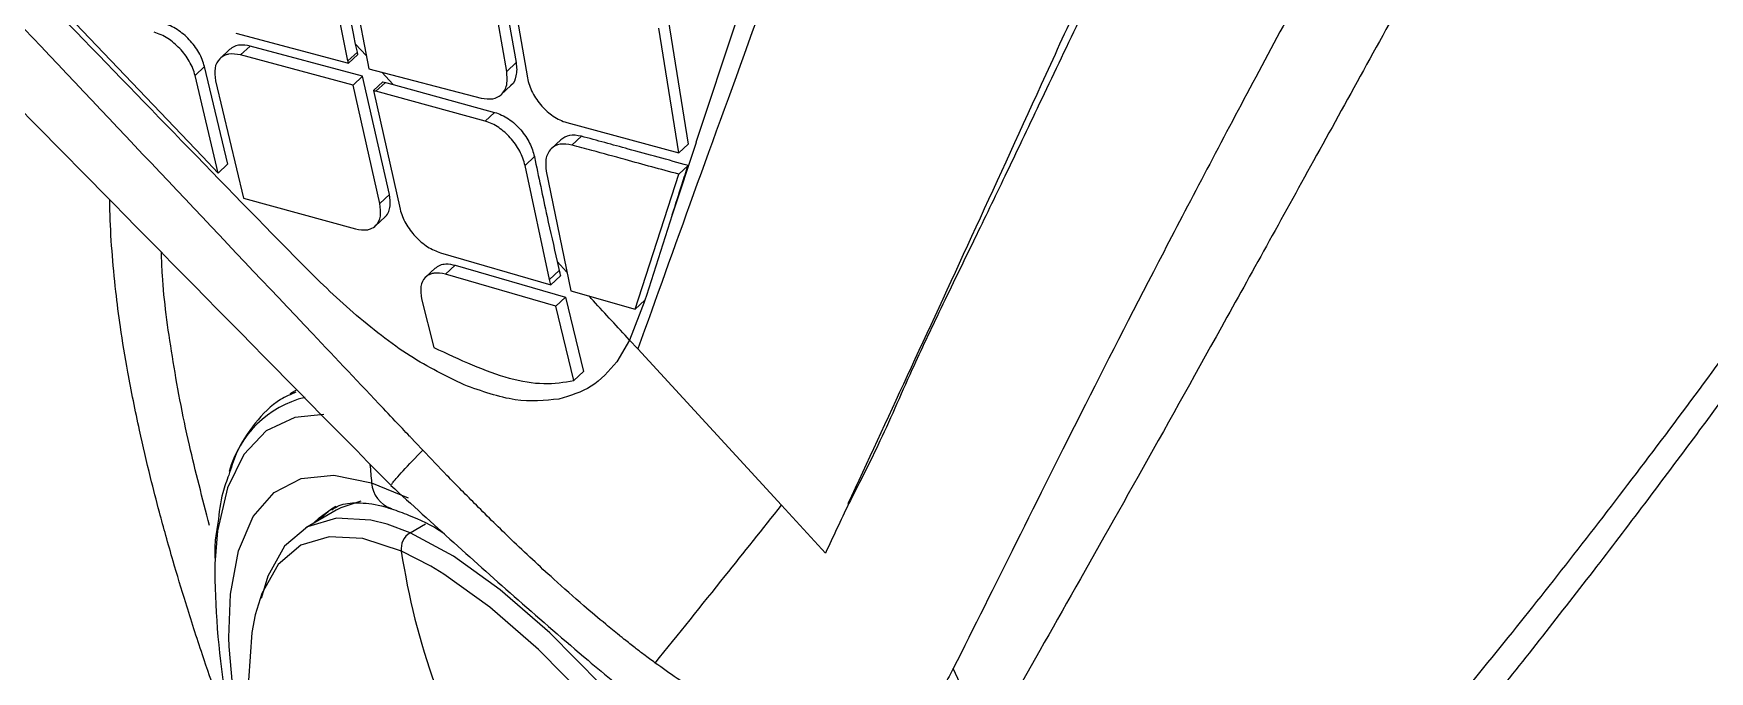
# Model space of a CAD drawing. Extents: x 0 to 84, y -21 to 126.
# Drawn here: x 72.489 to 74.482, y 59.477 to 60.236 of the extents above; entities that cross this region are included whole.
import ezdxf

# ---------------------------------------------------------------- set-up
doc = ezdxf.new("R2010")
doc.units = 0
doc.header["$MEASUREMENT"] = 0
doc.layers.add('1', color=4, linetype='Continuous')

# ---------------------------------------------------------------- blocks, each defined once
blk = doc.blocks.new('PRODIGY')
at = {"layer": '1', "color": 3, "linetype": 'Continuous', "lineweight": 25}
for p, q in [((72.863, 60.203), (72.8347, 60.344)), ((72.87, 60.2336), (72.846, 60.3533)), ((72.8605, 60.3378), (72.8878, 60.1937)), ((73.0374, 60.3464), (73.0628, 60.2011)), ((73.0518, 60.1907), (73.0264, 60.3361)), ((73.051, 60.3299), (73.0763, 60.1828)), ((73.3402, 60.2972), (73.3157, 60.2243)), ((72.69, 60.0893), (72.5222, 60.2652)), ((73.2565, 60.0938), (73.2327, 60.2422)), ((73.2436, 60.2525), (73.2676, 60.1042)), ((72.7297, 60.2359), (72.8636, 60.2003)), ((72.7354, 60.2102), (72.7466, 60.2208)), ((72.8803, 60.185), (72.7466, 60.2208)), ((72.8721, 60.2232), (72.87, 60.2335)), ((72.8742, 60.2135), (72.8721, 60.2232)), ((72.8848, 60.2096), (72.8721, 60.2232)), ((73.3158, 60.2242), (73.286, 60.1348)), ((72.7222, 60.2166), (72.711, 60.2061)), ((72.8691, 60.1744), (72.7354, 60.2102)), ((72.863, 60.203), (72.8742, 60.2135)), ((72.8747, 60.2108), (72.8636, 60.2003)), ((73.0518, 60.1907), (73.0628, 60.2011)), ((72.6924, 60.1964), (72.6812, 60.1858)), ((72.7087, 60.0697), (72.6812, 60.1858)), ((72.72, 60.0804), (72.6924, 60.1964)), ((72.7055, 60.1794), (72.7387, 60.0398)), ((72.8691, 60.1744), (72.8803, 60.185)), ((72.9122, 60.0441), (72.8803, 60.185)), ((72.8878, 60.1937), (73.0212, 60.1588)), ((72.8933, 60.1678), (72.9045, 60.1784)), ((72.8963, 60.167), (72.9075, 60.1776)), ((72.9169, 60.175), (72.9033, 60.1896)), ((72.9045, 60.1784), (72.9075, 60.1776)), ((72.9075, 60.1776), (72.9169, 60.175)), ((72.9009, 60.0334), (72.8691, 60.1744)), ((72.8933, 60.1678), (72.9249, 60.0267)), ((73.0263, 60.1314), (72.8963, 60.167)), ((72.9169, 60.175), (73.0374, 60.1419)), ((73.0453, 60.1632), (73.0565, 60.1737)), ((73.0374, 60.1419), (73.0263, 60.1314)), ((73.1231, 60.1298), (73.2565, 60.0938)), ((73.2861, 60.1347), (73.2767, 60.1063)), ((73.1161, 60.1094), (73.1049, 60.0989)), ((73.1293, 60.1031), (73.1405, 60.1136)), ((73.2769, 60.1062), (73.2486, 60.0202)), ((73.2565, 60.0938), (73.2676, 60.1042)), ((72.69, 60.0893), (72.7087, 60.0697)), ((72.7199, 60.0803), (72.7087, 60.0697)), ((73.0735, 60.0788), (73.0847, 60.0893)), ((73.1028, 59.9434), (73.0735, 60.0788)), ((73.2562, 60.0684), (73.2673, 60.0789)), ((73.0988, 60.0721), (73.128, 59.9298)), ((73.2045, 59.9079), (73.2562, 60.0684)), ((72.7387, 60.0398), (72.8718, 60.0034)), ((72.9009, 60.0334), (72.9122, 60.0441)), ((73.2485, 60.0202), (73.2178, 59.9244)), ((72.8958, 60.0072), (72.9071, 60.0178)), ((72.973, 59.975), (73.1043, 59.9368)), ((72.9791, 59.9496), (72.9904, 59.9603)), ((72.9904, 59.9603), (73.1216, 59.9221)), ((73.1117, 59.9646), (73.1141, 59.9541)), ((73.1234, 59.9519), (73.1117, 59.9646)), ((72.9667, 59.9568), (72.9553, 59.9461)), ((73.1102, 59.9114), (72.9791, 59.9496)), ((73.1028, 59.9434), (73.1141, 59.954)), ((73.1043, 59.9368), (73.1028, 59.9434)), ((73.1043, 59.9368), (73.1156, 59.9475)), ((72.9505, 59.9201), (72.965, 59.8625)), ((73.1102, 59.9114), (73.1216, 59.9221)), ((73.1216, 59.9221), (73.1429, 59.8337)), ((73.128, 59.9298), (73.2044, 59.9079)), ((73.2161, 59.9184), (73.1979, 59.8712)), ((73.2044, 59.9079), (73.2158, 59.9186)), ((73.2178, 59.9244), (73.2158, 59.9186)), ((73.1315, 59.823), (73.1102, 59.9114)), ((73.1979, 59.8712), (73.1825, 59.8454)), ((73.2077, 59.8607), (73.1979, 59.8712)), ((73.3785, 59.675), (73.2077, 59.8607)), ((73.1315, 59.823), (73.1429, 59.8337)), ((72.8023, 59.812), (72.7939, 59.8073)), ((72.7987, 59.8098), (72.7939, 59.8073)), ((72.8911, 59.7017), (72.9347, 59.6837)), ((72.8491, 59.6692), (72.8128, 59.648)), ((72.9369, 59.6421), (72.9094, 59.6524)), ((72.9369, 59.6421), (72.9553, 59.6528)), ((72.9617, 59.6023), (72.9265, 59.6202))]:
    blk.add_line(p, q, dxfattribs=at)
at = {"layer": '1', "color": 3, "linetype": 'Continuous', "lineweight": 25, "flags": 128}
for points in [[(72.8341, 59.7827), (72.7998, 59.7791), (72.7659, 59.7634), (72.7391, 59.7354), (72.7197, 59.6955), (72.708, 59.6443), (72.7046, 59.6054)], [(72.9519, 59.7405), (72.9438, 59.749), (72.9374, 59.7558)], [(72.7214, 59.5175), (72.7233, 59.569), (72.733, 59.6208), (72.7504, 59.6614), (72.7754, 59.6902), (72.8075, 59.7066), (72.8463, 59.7105), (72.8911, 59.7017)], [(72.8784, 59.6798), (72.8545, 59.672), (72.8491, 59.6692)], [(72.9094, 59.6524), (72.8902, 59.6573), (72.8494, 59.6597), (72.815, 59.6492), (72.7876, 59.6261), (72.7678, 59.5907), (72.7597, 59.5642)], [(72.8218, 59.6533), (72.8289, 59.6601), (72.8431, 59.6703)], [(72.8486, 59.6733), (72.8423, 59.6695), (72.8269, 59.6562)], [(73.4308, 59.6181), (73.4046, 59.6465), (73.3785, 59.675)], [(73.6927, 58.2467), (73.6983, 58.2738), (73.7022, 58.3317), (73.698, 58.3995), (73.6857, 58.476), (73.6656, 58.5599), (73.6379, 58.6498), (73.6033, 58.7441), (73.5622, 58.8413), (73.5154, 58.9395), (73.4636, 59.0373), (73.4078, 59.1328), (73.3489, 59.2246), (73.2879, 59.3109), (73.2259, 59.3903), (73.1639, 59.4615), (73.1029, 59.5233), (73.0441, 59.5745), (72.9885, 59.6143), (72.9369, 59.6421)], [(72.9265, 59.6202), (72.8807, 59.6352), (72.8406, 59.6375), (72.8068, 59.6273), (72.7799, 59.6046), (72.7604, 59.5698), (72.7527, 59.5447)], [(73.6766, 58.2963), (73.6781, 58.3334), (73.6739, 58.4), (73.6619, 58.4751), (73.6421, 58.5575), (73.615, 58.6458), (73.581, 58.7384), (73.5406, 58.8338), (73.4946, 58.9303), (73.4438, 59.0263), (73.389, 59.1201), (73.3311, 59.2102), (73.2712, 59.295), (73.2103, 59.373), (73.1494, 59.4429), (73.0896, 59.5035), (73.0318, 59.5538), (72.9771, 59.593), (72.9617, 59.6023)], [(72.7527, 59.5447), (72.7487, 59.5236), (72.7448, 59.4667), (72.749, 59.4001), (72.761, 59.325), (72.7808, 59.2426), (72.8079, 59.1543), (72.8419, 59.0617), (72.8823, 58.9663), (72.9283, 58.8698), (72.9791, 58.7738), (73.0339, 58.68), (73.0918, 58.5899), (73.1517, 58.5051), (73.2126, 58.4271), (73.2735, 58.3572), (73.3333, 58.2966), (73.3911, 58.2463), (73.4457, 58.2071), (73.4964, 58.1799)], [(73.4805, 58.158), (73.4603, 58.1715), (73.402, 58.2166), (73.341, 58.2726), (73.2782, 58.3386), (73.2146, 58.4136), (73.1512, 58.4965), (73.0891, 58.5859), (73.0291, 58.6803), (72.9723, 58.7784), (72.9195, 58.8785), (72.8715, 58.9792), (72.8292, 59.0787), (72.7932, 59.1755), (72.764, 59.2682), (72.7421, 59.3552), (72.728, 59.4351), (72.7217, 59.5068), (72.7214, 59.5175)]]:
    blk.add_lwpolyline(points, dxfattribs=at)
at = {"layer": '1', "color": 3, "linetype": 'Continuous', "lineweight": 25}
for centre, radius, start, end in [((72.8416, 59.6825), 0.1242, 103.8253, 164.8191), ((73.7753, 59.7906), 0.8887, 184.3594, 185.7424), ((72.9261, 59.704), 0.0351, 183.7521, 250.8487), ((72.9481, 59.6233), 0.0219, 120.9891, 188.1874), ((73.7596, 59.7465), 0.8427, 188.6203, 199.799), ((73.7211, 59.607), 1.0165, 180.0874, 197.5153)]:
    blk.add_arc(centre, radius, start, end, dxfattribs=at)
for points, knots in [([(65.9062, 66.8263), (66.0398, 66.6902), (66.3114, 66.4135), (66.7112, 66.0071), (67.0952, 65.617), (67.4487, 65.2582), (67.7716, 64.9305), (68.0462, 64.6519), (68.2761, 64.4186), (68.4654, 64.2264), (68.6359, 64.0533), (68.7883, 63.8985), (68.9326, 63.7518), (69.0977, 63.5839), (69.2992, 63.3791), (69.5434, 63.1306), (69.8182, 62.8509), (70.1236, 62.5399), (70.4595, 62.1977), (70.8181, 61.8321), (71.1983, 61.4444), (71.5992, 61.0358), (72.0275, 60.5996), (72.4687, 60.1506), (72.7675, 59.8472), (72.9142, 59.6983)], [0, 0, 0, 0, 0.057228, 0.116342, 0.171086, 0.221472, 0.267495, 0.309155, 0.33883, 0.365816, 0.390114, 0.411724, 0.431001, 0.451886, 0.482371, 0.517227, 0.556456, 0.600057, 0.648032, 0.700383, 0.753757, 0.811031, 0.872192, 0.937257, 1, 1, 1, 1]), ([(73.4578, 59.6768), (73.4809, 59.7267), (73.5271, 59.8265), (73.6038, 59.9921), (73.6864, 60.1729), (73.7771, 60.3706), (73.8792, 60.5839), (73.9878, 60.8149), (74.1051, 61.0546), (74.247, 61.3534), (74.4167, 61.7133), (74.6101, 62.1346), (74.8004, 62.5623), (74.986, 62.9943), (75.1047, 63.2855), (75.164, 63.431)], [0, 0, 0, 0, 0.062561, 0.125094, 0.187383, 0.249789, 0.312754, 0.376309, 0.439124, 0.501607, 0.601699, 0.701611, 0.80118, 0.900668, 1, 1, 1, 1]), ([(75.1785, 63.4251), (75.1293, 63.3044), (75.0285, 63.0569), (74.8727, 62.6923), (74.7112, 62.3242), (74.5486, 61.965), (74.3862, 61.6147), (74.2571, 61.3408), (74.1603, 61.1371), (74.0929, 60.9966), (74.0266, 60.8592), (73.9623, 60.7264), (73.9018, 60.5993), (73.843, 60.4773), (73.7859, 60.3617), (73.7326, 60.2519), (73.6859, 60.154), (73.6451, 60.068), (73.6059, 59.9871), (73.5686, 59.9108), (73.5299, 59.8291), (73.4957, 59.7493), (73.4699, 59.6992), (73.4581, 59.6764)], [0, 0, 0, 0, 0.082249, 0.168725, 0.250938, 0.337837, 0.421226, 0.501438, 0.538138, 0.573957, 0.608923, 0.645818, 0.681064, 0.714276, 0.751294, 0.786327, 0.81865, 0.848238, 0.87506, 0.90615, 0.934321, 0.970126, 1, 1, 1, 1]), ([(72.9374, 59.7558), (72.937, 59.7562), (72.9338, 59.7596), (72.923, 59.771), (72.8846, 59.8115), (72.7414, 59.9628), (72.1845, 60.5521), (71.084, 61.7179), (70.0741, 62.7531), (69.4924, 63.3494)], [0, 0, 0, 0, 0.000353, 0.002828, 0.009436, 0.033986, 0.128384, 0.49802, 1, 1, 1, 1]), ([(75.6734, 63.3537), (75.6106, 63.2276), (75.485, 62.9753), (75.2889, 62.6009), (75.0894, 62.2292), (74.8864, 61.862), (74.6821, 61.4995), (74.4955, 61.1728), (74.3304, 60.8836), (74.1884, 60.6326), (74.0558, 60.395), (73.9367, 60.1744), (73.8312, 59.9735), (73.7382, 59.7924), (73.6562, 59.6277), (73.6072, 59.5297), (73.5827, 59.4807)], [0, 0, 0, 0, 0.082411, 0.164951, 0.247638, 0.330248, 0.412935, 0.496232, 0.559503, 0.622548, 0.685579, 0.749219, 0.81255, 0.875197, 0.937632, 1, 1, 1, 1]), ([(75.7039, 63.3385), (75.6425, 63.2086), (75.5196, 62.9485), (75.3298, 62.5613), (75.1373, 62.1765), (74.9417, 61.7963), (74.7444, 61.422), (74.5633, 61.0863), (74.402, 60.7914), (74.2621, 60.5378), (74.1299, 60.3001), (74.0096, 60.0816), (73.9001, 59.8838), (73.8012, 59.7065), (73.7105, 59.5461), (73.6563, 59.4507), (73.6292, 59.4031)], [0, 0, 0, 0, 0.082589, 0.165416, 0.24837, 0.331193, 0.414034, 0.497446, 0.56062, 0.623393, 0.686188, 0.749611, 0.812567, 0.875073, 0.937549, 1, 1, 1, 1]), ([(76.4588, 63.2402), (76.388, 63.1007), (76.2465, 62.8222), (76.034, 62.4106), (75.821, 62.0071), (75.6064, 61.6136), (75.3893, 61.2307), (75.1696, 60.8603), (74.9482, 60.5057), (74.7271, 60.1719), (74.5271, 59.8885), (74.3489, 59.6513), (74.1927, 59.4548), (74.0404, 59.2747), (73.9472, 59.1724), (73.9006, 59.1213)], [0, 0, 0, 0, 0.083388, 0.166545, 0.249266, 0.331863, 0.414654, 0.498053, 0.581911, 0.665728, 0.748937, 0.811246, 0.87376, 0.936869, 1, 1, 1, 1]), ([(73.9729, 59.1455), (74.0113, 59.1893), (74.09, 59.279), (74.2167, 59.4341), (74.3442, 59.5961), (74.4672, 59.759), (74.5842, 59.9195), (74.6946, 60.0756), (74.8098, 60.2429), (74.9265, 60.4172), (75.043, 60.5963), (75.1505, 60.7655), (75.2554, 60.9342), (75.363, 61.1106), (75.4733, 61.2951), (75.5862, 61.4877), (75.7006, 61.6865), (75.8106, 61.881), (75.8965, 62.0352), (75.9574, 62.1455), (75.9969, 62.2174), (76.0323, 62.2822), (76.0655, 62.3432), (76.1007, 62.4081), (76.1436, 62.4874), (76.1981, 62.5888), (76.2658, 62.7156), (76.3468, 62.8682), (76.4356, 63.0369), (76.4973, 63.155), (76.5277, 63.2132)], [0, 0, 0, 0, 0.05455, 0.111686, 0.164939, 0.214597, 0.260837, 0.30378, 0.343485, 0.39362, 0.437093, 0.475723, 0.515154, 0.555612, 0.597083, 0.639608, 0.683232, 0.726686, 0.764541, 0.781149, 0.796212, 0.809729, 0.821699, 0.83431, 0.850093, 0.870986, 0.897022, 0.928235, 0.96461, 1, 1, 1, 1]), ([(74.2637, 63.0282), (74.2202, 62.8719), (74.133, 62.5586), (73.9914, 62.1012), (73.8469, 61.6579), (73.7174, 61.2799), (73.6069, 60.9656), (73.5158, 60.7115), (73.4291, 60.472), (73.3478, 60.2487), (73.2722, 60.0408), (73.2291, 59.9206), (73.2077, 59.8607)], [0, 0, 0, 0, 0.128088, 0.256805, 0.38361, 0.50883, 0.593009, 0.674921, 0.754537, 0.836903, 0.918629, 1, 1, 1, 1]), ([(73.001, 59.8179), (72.9796, 59.8284), (72.9354, 59.8502), (72.869, 59.9025), (72.8248, 59.9448), (72.7062, 60.0656), (72.4505, 60.3304), (72.1959, 60.5915), (72.0371, 60.7543)], [0, 0, 0, 0, 0.060618, 0.125499, 0.188463, 0.196003, 0.498671, 1, 1, 1, 1]), ([(72.7258, 58.6227), (72.7193, 58.6292), (72.7062, 58.6421), (72.6866, 58.6615), (72.6672, 58.681), (72.6478, 58.7006), (72.6286, 58.7203), (72.6094, 58.7401), (72.5903, 58.76), (72.5714, 58.78), (72.5525, 58.8001), (72.5337, 58.8202), (72.515, 58.8405), (72.4649, 58.8953), (72.3854, 58.9853), (72.2805, 59.1118), (72.1819, 59.2389), (72.0901, 59.3663), (72.0068, 59.492), (71.9326, 59.6155), (71.8687, 59.7348), (71.816, 59.849), (71.7755, 59.9562), (71.7528, 60.0389), (71.7412, 60.1002), (71.736, 60.1439), (71.7341, 60.1849), (71.7355, 60.2178), (71.7386, 60.2436), (71.7423, 60.2633), (71.7471, 60.2819), (71.753, 60.2995), (71.7601, 60.316), (71.7683, 60.3316), (71.7747, 60.3411), (71.7779, 60.3458)], [0, 0, 0, 0, 0.009892, 0.019781, 0.029668, 0.039556, 0.049447, 0.059343, 0.069246, 0.079158, 0.089082, 0.099019, 0.108971, 0.118941, 0.179613, 0.240104, 0.301801, 0.363347, 0.425842, 0.488482, 0.551938, 0.614995, 0.678902, 0.742645, 0.774727, 0.806814, 0.838998, 0.871114, 0.889611, 0.908052, 0.926453, 0.944831, 0.963203, 0.981587, 1, 1, 1, 1]), ([(72.8727, 58.7739), (72.8031, 58.8402), (72.7345, 58.9092), (72.6021, 59.0507), (72.5382, 59.1232), (72.4176, 59.2691), (72.3609, 59.3425), (72.2575, 59.4877), (72.2107, 59.5593), (72.1294, 59.6979), (72.0948, 59.7648), (72.0401, 59.8908), (72.0199, 59.9499), (71.9952, 60.0573), (71.9907, 60.1057), (71.9981, 60.1893), (72.01, 60.2245), (72.0299, 60.2523)], [0, 0, 0, 0, 0.125, 0.125, 0.25, 0.25, 0.375, 0.375, 0.5, 0.5, 0.625, 0.625, 0.75, 0.75, 0.875, 0.875, 1, 1, 1, 1]), ([(72.6924, 60.1964), (72.6916, 60.1991), (72.6901, 60.2046), (72.6859, 60.213), (72.6807, 60.221), (72.6745, 60.2284), (72.6675, 60.235), (72.6599, 60.2406), (72.6517, 60.245), (72.6464, 60.2467), (72.6437, 60.2476)], [0, 0, 0, 0, 0.127626, 0.252694, 0.375728, 0.497301, 0.616035, 0.739105, 0.86695, 1, 1, 1, 1]), ([(72.6812, 60.1858), (72.6804, 60.1886), (72.6788, 60.1941), (72.6746, 60.2026), (72.6693, 60.2106), (72.6611, 60.2204), (72.6511, 60.2287), (72.6406, 60.2345), (72.6352, 60.2362), (72.6325, 60.2371)], [0, 0, 0, 0, 0.12979, 0.256081, 0.379361, 0.500285, 0.738441, 0.866231, 1, 1, 1, 1]), ([(72.7466, 60.2208), (72.7425, 60.2215), (72.7357, 60.2226), (72.7275, 60.2206), (72.7241, 60.2179), (72.7223, 60.2165)], [0, 0, 0, 0, 0.420085, 0.70293, 1, 1, 1, 1]), ([(72.7354, 60.2102), (72.7304, 60.211), (72.7247, 60.2119), (72.7192, 60.2106), (72.7153, 60.2093), (72.709, 60.2052), (72.7036, 60.1953), (72.7049, 60.1847), (72.7055, 60.1794)], [0, 0, 0, 0, 0.249028, 0.28049, 0.333007, 0.500877, 0.751765, 1, 1, 1, 1]), ([(72.8636, 60.2003), (72.8635, 60.2008), (72.8633, 60.2017), (72.8631, 60.2026), (72.863, 60.203)], [0, 0, 0, 0, 0.56009, 1, 1, 1, 1]), ([(72.8748, 60.2108), (72.8747, 60.2113), (72.8745, 60.2122), (72.8743, 60.2131), (72.8742, 60.2135)], [0, 0, 0, 0, 0.559826, 1, 1, 1, 1]), ([(73.0628, 60.2011), (73.0632, 60.1983), (73.064, 60.1926), (73.0625, 60.183), (73.0604, 60.176), (73.0566, 60.1741), (73.0563, 60.1739)], [0, 0, 0, 0, 0.245414, 0.487317, 0.960681, 1, 1, 1, 1]), ([(73.0212, 60.1588), (73.0261, 60.1581), (73.0353, 60.1568), (73.0427, 60.1607), (73.0472, 60.165), (73.0501, 60.1692), (73.053, 60.1778), (73.0522, 60.1857), (73.0517, 60.1907)], [0, 0, 0, 0, 0.248648, 0.473591, 0.499374, 0.642182, 0.77327, 1, 1, 1, 1]), ([(73.0763, 60.1828), (73.077, 60.1799), (73.0783, 60.1742), (73.0822, 60.1654), (73.0873, 60.157), (73.0952, 60.147), (73.1047, 60.1386), (73.115, 60.1325), (73.1203, 60.1308), (73.1231, 60.1298)], [0, 0, 0, 0, 0.128241, 0.254141, 0.378108, 0.500855, 0.733669, 0.862642, 1, 1, 1, 1]), ([(72.8963, 60.167), (72.8958, 60.1672), (72.8947, 60.1674), (72.8937, 60.1677), (72.8933, 60.1678)], [0, 0, 0, 0, 0.560117, 1, 1, 1, 1]), ([(73.0374, 60.1419), (73.0402, 60.141), (73.0456, 60.1392), (73.0538, 60.1344), (73.0616, 60.1284), (73.0685, 60.1213), (73.0744, 60.1135), (73.0808, 60.1027), (73.0832, 60.0946), (73.0847, 60.0893)], [0, 0, 0, 0, 0.13646, 0.268847, 0.397506, 0.522923, 0.645485, 0.765703, 1, 1, 1, 1]), ([(73.0735, 60.0788), (73.0728, 60.0816), (73.0714, 60.0872), (73.0674, 60.0959), (73.0622, 60.1042), (73.0542, 60.1143), (73.0445, 60.1227), (73.0343, 60.1287), (73.029, 60.1305), (73.0263, 60.1314)], [0, 0, 0, 0, 0.127175, 0.252689, 0.377105, 0.501064, 0.73625, 0.864524, 1, 1, 1, 1]), ([(73.1293, 60.1031), (73.1244, 60.1039), (73.1146, 60.1054), (73.1052, 60.1002), (73.1003, 60.0932), (73.0975, 60.0846), (73.0983, 60.0769), (73.0987, 60.0721)], [0, 0, 0, 0, 0.248611, 0.499062, 0.644575, 0.776658, 1, 1, 1, 1]), ([(73.1405, 60.1136), (73.1355, 60.1144), (73.1257, 60.1161), (73.1193, 60.1115), (73.1161, 60.1093)], [0, 0, 0, 0, 0.510889, 1, 1, 1, 1]), ([(73.2562, 60.0684), (73.235, 60.0742), (73.2006, 60.0836), (73.1584, 60.0952), (73.1372, 60.101), (73.1293, 60.1031)], [0, 0, 0, 0, 0.500004, 0.813756, 1, 1, 1, 1]), ([(73.2673, 60.0789), (73.2436, 60.0853), (73.2013, 60.0969), (73.1591, 60.1085), (73.1405, 60.1136)], [0, 0, 0, 0, 0.560002, 1, 1, 1, 1]), ([(73.0847, 60.0893), (73.0896, 60.0655), (73.0984, 60.0236), (73.1077, 59.9825), (73.1117, 59.9646)], [0, 0, 0, 0, 0.566761, 1, 1, 1, 1]), ([(73.2486, 60.0202), (73.2524, 60.0324), (73.2586, 60.0517), (73.2649, 60.0715), (73.2673, 60.0789)], [0, 0, 0, 0, 0.627994, 1, 1, 1, 1]), ([(72.9069, 60.018), (72.9072, 60.0181), (72.9095, 60.0192), (72.9114, 60.0238), (72.914, 60.0318), (72.9129, 60.0394), (72.9122, 60.0441)], [0, 0, 0, 0, 0.0307, 0.31747, 0.574738, 1, 1, 1, 1]), ([(72.7332, 59.3769), (72.7301, 59.3848), (72.7209, 59.4085), (72.7066, 59.4486), (72.6883, 59.5015), (72.6709, 59.5554), (72.6568, 59.6024), (72.6466, 59.6381), (72.6375, 59.6714), (72.6267, 59.7135), (72.6136, 59.7696), (72.6016, 59.8295), (72.5926, 59.884), (72.5864, 59.9321), (72.5821, 59.9785), (72.58, 60.0144), (72.5799, 60.0338), (72.5798, 60.0379)], [0, 0, 0, 0, 0.030927, 0.092339, 0.15912, 0.242875, 0.311693, 0.354428, 0.393932, 0.453908, 0.537494, 0.644418, 0.731309, 0.801995, 0.886554, 0.975945, 1, 1, 1, 1]), ([(72.8718, 60.0034), (72.8768, 60.0026), (72.8823, 60.0016), (72.8876, 60.0027), (72.8915, 60.0039), (72.8977, 60.0079), (72.9029, 60.0176), (72.9015, 60.0282), (72.9009, 60.0334)], [0, 0, 0, 0, 0.248869, 0.276946, 0.328407, 0.501042, 0.75228, 1, 1, 1, 1]), ([(72.9249, 60.0267), (72.9257, 60.0239), (72.9273, 60.0184), (72.9315, 60.0098), (72.9368, 60.0018), (72.943, 59.9943), (72.9501, 59.9876), (72.9603, 59.9799), (72.9679, 59.9769), (72.973, 59.975)], [0, 0, 0, 0, 0.130647, 0.257152, 0.380046, 0.500223, 0.623002, 0.74887, 1, 1, 1, 1]), ([(72.6985, 59.6508), (72.69, 59.6831), (72.6715, 59.7534), (72.6534, 59.8524), (72.6427, 59.9288), (72.6415, 59.9665), (72.6412, 59.9756)], [0, 0, 0, 0, 0.268517, 0.586002, 0.900144, 1, 1, 1, 1]), ([(72.9668, 59.9566), (72.9686, 59.958), (72.972, 59.9607), (72.98, 59.9624), (72.9866, 59.9611), (72.9904, 59.9603)], [0, 0, 0, 0, 0.310002, 0.597497, 1, 1, 1, 1]), ([(72.9791, 59.9496), (72.9742, 59.9505), (72.9676, 59.9516), (72.9598, 59.9494), (72.9534, 59.9453), (72.9484, 59.9357), (72.9498, 59.9253), (72.9505, 59.9201)], [0, 0, 0, 0, 0.248821, 0.333171, 0.50093, 0.752109, 1, 1, 1, 1]), ([(73.1141, 59.9541), (73.1144, 59.9528), (73.1149, 59.9507), (73.1154, 59.9485), (73.1156, 59.9476)], [0, 0, 0, 0, 0.559855, 1, 1, 1, 1]), ([(73.1978, 59.8712), (73.1835, 59.8867), (73.1674, 59.9042), (73.1512, 59.9217), (73.1495, 59.9237)], [0, 0, 0, 0, 0.890232, 1, 1, 1, 1]), ([(72.965, 59.8625), (72.9956, 59.8482), (73.0416, 59.8267), (73.0968, 59.8176), (73.1199, 59.8212), (73.1315, 59.823)], [0, 0, 0, 0, 0.4993351, 0.7497411, 1, 1, 1, 1]), ([(73.1825, 59.8454), (73.1733, 59.8346), (73.1552, 59.8136), (73.1273, 59.8052), (73.1138, 59.8011)], [0, 0, 0, 0, 0.512876, 1, 1, 1, 1]), ([(72.8011, 59.8092), (72.7949, 59.8066), (72.776, 59.7986), (72.7517, 59.773), (72.7313, 59.7427), (72.724, 59.7192), (72.7213, 59.7106)], [0, 0, 0, 0, 0.15888, 0.482848, 0.809845, 1, 1, 1, 1]), ([(73.1138, 59.8011), (73.0971, 59.7993), (73.0638, 59.7958), (73.0219, 59.8105), (73.001, 59.8179)], [0, 0, 0, 0, 0.499621, 1, 1, 1, 1]), ([(72.9154, 59.6994), (72.9151, 59.6996), (72.9144, 59.7001), (72.9264, 59.7137), (72.9435, 59.7316), (72.9519, 59.7405)], [0, 0, 0, 0, 0.265943, 0.6368, 1, 1, 1, 1]), ([(73.2283, 59.4873), (73.2238, 59.4907), (73.2158, 59.4966), (73.2036, 59.5059), (73.1959, 59.512), (73.1911, 59.5158), (73.1891, 59.5175), (73.1817, 59.5234), (73.1661, 59.5361), (73.14, 59.5582), (73.1023, 59.5915), (73.0597, 59.6314), (73.0176, 59.6728), (72.9825, 59.7083), (72.9615, 59.7304), (72.9519, 59.7405)], [0, 0, 0, 0, 0.046529, 0.08249, 0.126133, 0.126895, 0.132432, 0.147445, 0.20377, 0.295535, 0.422907, 0.605357, 0.758852, 0.890317, 1, 1, 1, 1]), ([(72.7213, 59.7106), (72.7187, 59.7039), (72.7121, 59.687), (72.7098, 59.6661), (72.7084, 59.6536)], [0, 0, 0, 0, 0.3979573, 1, 1, 1, 1]), ([(72.9139, 59.6985), (72.9638, 59.6531), (73.0401, 59.5837), (73.1413, 59.4963), (73.1901, 59.4556), (73.2109, 59.4382)], [0, 0, 0, 0, 0.519377, 0.794537, 1, 1, 1, 1]), ([(72.8439, 59.6695), (72.8466, 59.6713), (72.8546, 59.6766), (72.873, 59.6787), (72.8956, 59.6764), (72.9107, 59.6719), (72.9147, 59.6707)], [0, 0, 0, 0, 0.1889711, 0.5466094, 0.880568, 1, 1, 1, 1]), ([(72.9147, 59.6707), (72.9214, 59.6683), (72.9404, 59.6614), (72.9617, 59.6519), (72.9775, 59.6413), (72.9778, 59.6411)], [0, 0, 0, 0, 0.348029, 0.990426, 1, 1, 1, 1]), ([(73.2283, 59.4873), (73.2559, 59.5216), (73.3053, 59.5829), (73.3561, 59.6468), (73.3785, 59.675)], [0, 0, 0, 0, 0.5595761, 1, 1, 1, 1]), ([(73.4581, 59.6764), (73.4535, 59.6666), (73.4443, 59.647), (73.4353, 59.6278), (73.4308, 59.6181)], [0, 0, 0, 0, 0.497505, 1, 1, 1, 1]), ([(72.7084, 59.6536), (72.7071, 59.6471), (72.7045, 59.6345), (72.7047, 59.6193), (72.7047, 59.612)], [0, 0, 0, 0, 0.519106, 1, 1, 1, 1]), ([(73.6989, 58.7422), (73.7165, 58.7555), (73.7517, 58.7821), (73.8042, 58.8222), (73.8565, 58.8625), (73.9085, 58.9028), (73.9659, 58.9477), (74.0261, 58.9952), (74.0791, 59.0375), (74.1197, 59.07), (74.1619, 59.104), (74.2388, 59.1653), (74.352, 59.2547), (74.4668, 59.3444), (74.5584, 59.4162), (74.6183, 59.4635), (74.6639, 59.4996), (74.6989, 59.5275), (74.7306, 59.5527), (74.7535, 59.5708), (74.7641, 59.5792)], [0, 0, 0, 0, 0.0491961, 0.0983921, 0.1475883, 0.1967852, 0.2459833, 0.3109371, 0.3691875, 0.3988411, 0.4281557, 0.4911555, 0.61736, 0.7432969, 0.8070101, 0.8708024, 0.9101848, 0.9347854, 0.9696241, 1, 1, 1, 1]), ([(73.5827, 59.4807), (73.5793, 59.4744), (73.5733, 59.4629), (73.5639, 59.448), (73.5558, 59.4374), (73.5484, 59.4287), (73.5386, 59.4179), (73.5231, 59.4054), (73.5031, 59.3946), (73.4825, 59.3882), (73.4633, 59.3855), (73.4425, 59.3856), (73.4215, 59.3884), (73.3999, 59.3935), (73.378, 59.4007), (73.3508, 59.4117), (73.3175, 59.4287), (73.2755, 59.4537), (73.2456, 59.475), (73.2283, 59.4873)], [0, 0, 0, 0, 0.065071, 0.117529, 0.164418, 0.192893, 0.228101, 0.305987, 0.387462, 0.446912, 0.50322, 0.552427, 0.610397, 0.654968, 0.698809, 0.752371, 0.824236, 0.898692, 1, 1, 1, 1]), ([(73.6292, 59.4031), (73.6233, 59.41), (73.615, 59.4196), (73.5991, 59.4442), (73.5899, 59.4647), (73.5827, 59.4807)], [0, 0, 0, 0, 0.361887, 0.502998, 1, 1, 1, 1])]:
    blk.add_open_spline(points, degree=3, knots=knots, dxfattribs=at)

msp = doc.modelspace()

# ---------------------------------------------------------------- block references
at = {"layer": '1'}
msp.add_blockref('PRODIGY', (0, 0), dxfattribs=at)

doc.saveas('drawing.dxf')
